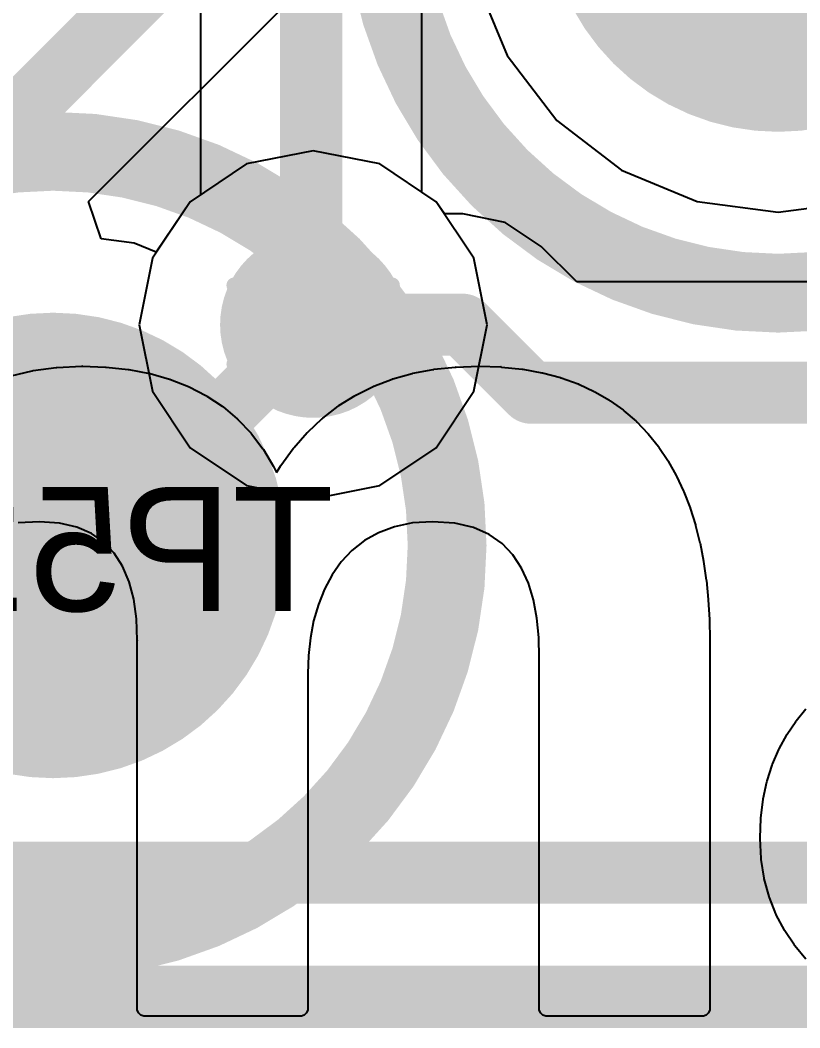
# Model space of a CAD drawing. Header units: millimetres. Extents: x 5 to 399, y 5 to 287.
# Drawn here: x 219.868 to 222.381, y 132.21 to 135.457 of the extents above; entities that cross this region are included whole.
import ezdxf

# ---------------------------------------------------------------- set-up
doc = ezdxf.new("R2010")
doc.units = ezdxf.units.MM
for name, color, linetype in [('BottomLayer', 5, 'Continuous'), ('BottomOverlay', 54, 'Continuous'), ('BottomPaste', 16, 'Continuous'), ('BottomSolder', 6, 'Continuous'), ('DrillDrawing', 1, 'Continuous'), ('DrillGuide', 244, 'Continuous'), ('MidLayer1', 16, 'Continuous'), ('MidLayer2', 76, 'Continuous'), ('MultiLayer', 9, 'Continuous'), ('TopLayer', 1, 'Continuous'), ('TopOverlay', 2, 'Continuous'), ('ViaHoleLayer', 16, 'Continuous')]:
    doc.layers.add(name, color=color, linetype=linetype)

# ---------------------------------------------------------------- blocks, each defined once
blk = doc.blocks.new('TP1_5MM_B_16')
at = {"layer": 'BottomLayer', "const_width": 0.75}
blk.add_lwpolyline([(-0.375, 0, 1), (0.375, 0, 1)], format="xyb", close=True, dxfattribs=at)
at = {"layer": 'BottomOverlay'}
for points, const_width in [([(1.27, 0, 1), (-1.27, 0, 1)], 0.254), ([(-1.3335, 0, 1), (-1.2065, 0, 1)], 0.127), ([(1.2065, 0, 1), (1.3335, 0, 1)], 0.127)]:
    blk.add_lwpolyline(points, format="xyb", close=True, dxfattribs=dict(at, const_width=const_width))
at = {"layer": 'BottomPaste', "const_width": 0.75}
blk.add_lwpolyline([(-0.375, 0, 1), (0.375, 0, 1)], format="xyb", close=True, dxfattribs=at)
at = {"layer": 'BottomSolder', "const_width": 0.75}
blk.add_lwpolyline([(-0.375, 0, 1), (0.375, 0, 1)], format="xyb", close=True, dxfattribs=at)
blk = doc.blocks.new('TP1_5MM_B_109')
at = {"layer": 'BottomLayer', "const_width": 0.75}
blk.add_lwpolyline([(-0.375, 0, 1), (0.375, 0, 1)], format="xyb", close=True, dxfattribs=at)
at = {"layer": 'BottomOverlay'}
for points, const_width in [([(1.27, 0, 1), (-1.27, 0, 1)], 0.254), ([(-1.3335, 0, 1), (-1.2065, 0, 1)], 0.127), ([(1.2065, 0, 1), (1.3335, 0, 1)], 0.127)]:
    blk.add_lwpolyline(points, format="xyb", close=True, dxfattribs=dict(at, const_width=const_width))
at = {"layer": 'BottomPaste', "const_width": 0.75}
blk.add_lwpolyline([(-0.375, 0, 1), (0.375, 0, 1)], format="xyb", close=True, dxfattribs=at)
at = {"layer": 'BottomSolder', "const_width": 0.75}
blk.add_lwpolyline([(-0.375, 0, 1), (0.375, 0, 1)], format="xyb", close=True, dxfattribs=at)

msp = doc.modelspace()

# ---------------------------------------------------------------- linework, layer by layer
at = {"layer": 'BottomLayer'}
for p, q in [((220.0889, 134.873), (221.1913, 135.9755)), ((221.3369, 135.5863), (221.4377, 135.3431)), ((221.4377, 135.3431), (221.598, 135.1342)), ((221.598, 135.1342), (221.8069, 134.9739)), ((220.8126, 135.0366), (220.598, 134.9939)), ((221.0272, 134.9939), (220.8126, 135.0366)), ((220.598, 134.9939), (220.4161, 134.8723)), ((221.2091, 134.8723), (221.0272, 134.9939)), ((221.8069, 134.9739), (222.0501, 134.8731)), ((220.1297, 134.7528), (220.0889, 134.873)), ((220.4161, 134.8723), (220.3071, 134.7092)), ((221.2356, 134.8327), (221.2091, 134.8723)), ((222.0501, 134.8731), (222.3112, 134.8388)), ((222.3112, 134.8388), (222.5722, 134.8731)), ((221.2952, 134.8327), (221.2356, 134.8327)), ((221.4318, 134.8055), (221.2952, 134.8327)), ((221.5475, 134.7281), (221.4318, 134.8055)), ((220.2354, 134.7389), (220.1297, 134.7528)), ((220.3071, 134.7092), (220.2354, 134.7389)), ((221.662, 134.6137), (221.5475, 134.7281)), ((223.2815, 134.6137), (221.662, 134.6137))]:
    msp.add_line(p, q, dxfattribs=at)
at = {"layer": 'BottomLayer', "const_width": 0.2}
for points in [[(218.8822, 134.171), (222.9844, 138.2732)], [(222.4484, 132.7102), (224.3824, 134.6442)], [(220.1014, 133.7646), (220.8126, 134.4758)], [(220.8126, 134.4758), (221.2952, 134.4758)], [(221.2952, 134.4758), (221.5142, 134.2568)], [(221.5142, 134.2568), (223.4293, 134.2568)], [(219.9744, 133.7646), (220.1014, 133.7646)], [(218.0083, 132.7102), (222.4484, 132.7102)], [(217.8427, 132.3102), (222.6141, 132.3102)]]:
    msp.add_lwpolyline(points, dxfattribs=at)
at = {"layer": 'BottomLayer'}
for points, const_width in [([(220.6626, 134.4758, 1), (220.9626, 134.4758, 1)], 0.3), ([(220.7626, 134.4758, 1), (220.8626, 134.4758, 1)], 0.1), ([(220.7626, 134.4758, 1), (220.8626, 134.4758, 1)], 0.1), ([(221.2452, 134.4758, 1), (221.3452, 134.4758, 1)], 0.1), ([(221.2452, 134.4758, 1), (221.3452, 134.4758, 1)], 0.1), ([(221.4642, 134.2568, 1), (221.5642, 134.2568, 1)], 0.1), ([(221.4642, 134.2568, 1), (221.5642, 134.2568, 1)], 0.1), ([(219.9244, 133.7646, 1), (220.0244, 133.7646, 1)], 0.1), ([(220.0514, 133.7646, 1), (220.1514, 133.7646, 1)], 0.1), ([(220.0514, 133.7646, 1), (220.1514, 133.7646, 1)], 0.1), ([(222.3984, 132.7102, 1), (222.4984, 132.7102, 1)], 0.1), ([(222.3984, 132.7102, 1), (222.4984, 132.7102, 1)], 0.1)]:
    msp.add_lwpolyline(points, format="xyb", close=True, dxfattribs=dict(at, const_width=const_width))
at = {"layer": 'DrillDrawing', "const_width": 0.0508}
for points in [[(220.6856, 134.6028), (220.8126, 134.7298)], [(220.8126, 134.7298), (220.9396, 134.6028)], [(220.7364, 134.552), (220.8126, 134.6282)], [(220.8126, 134.6282), (220.8888, 134.552)], [(220.5586, 134.6028), (220.6856, 134.4758)], [(220.5586, 134.6028), (220.6856, 134.6028)], [(220.9396, 134.6028), (221.0666, 134.6028)], [(220.9396, 134.4758), (221.0666, 134.6028)], [(220.6602, 134.552), (220.7364, 134.4758)], [(220.6602, 134.552), (220.7364, 134.552)], [(220.8888, 134.552), (220.965, 134.552)], [(220.8888, 134.4758), (220.965, 134.552)], [(220.5586, 134.3488), (220.6856, 134.4758)], [(220.6602, 134.3996), (220.7364, 134.4758)], [(220.8888, 134.4758), (220.965, 134.3996)], [(220.9396, 134.4758), (221.0666, 134.3488)], [(220.6602, 134.3996), (220.7364, 134.3996)], [(220.7364, 134.3996), (220.8126, 134.3234)], [(220.8126, 134.3234), (220.8888, 134.3996)], [(220.8888, 134.3996), (220.965, 134.3996)], [(220.5586, 134.3488), (220.6856, 134.3488)], [(220.6856, 134.3488), (220.8126, 134.2218)], [(220.8126, 134.2218), (220.9396, 134.3488)], [(220.9396, 134.3488), (221.0666, 134.3488)]]:
    msp.add_lwpolyline(points, dxfattribs=at)
at = {"layer": 'DrillDrawing', "const_width": 0.0254}
for points in [[(220.7999, 134.7298, 1), (220.8253, 134.7298, 1)], [(220.7999, 134.7298, 1), (220.8253, 134.7298, 1)], [(220.7999, 134.6282, 1), (220.8253, 134.6282, 1)], [(220.7999, 134.6282, 1), (220.8253, 134.6282, 1)], [(220.5459, 134.6028, 1), (220.5713, 134.6028, 1)], [(220.5459, 134.6028, 1), (220.5713, 134.6028, 1)], [(220.6729, 134.6028, 1), (220.6983, 134.6028, 1)], [(220.6729, 134.6028, 1), (220.6983, 134.6028, 1)], [(220.9269, 134.6028, 1), (220.9523, 134.6028, 1)], [(220.9269, 134.6028, 1), (220.9523, 134.6028, 1)], [(221.0539, 134.6028, 1), (221.0793, 134.6028, 1)], [(221.0539, 134.6028, 1), (221.0793, 134.6028, 1)], [(220.6475, 134.552, 1), (220.6729, 134.552, 1)], [(220.6475, 134.552, 1), (220.6729, 134.552, 1)], [(220.7237, 134.552, 1), (220.7491, 134.552, 1)], [(220.7237, 134.552, 1), (220.7491, 134.552, 1)], [(220.8761, 134.552, 1), (220.9015, 134.552, 1)], [(220.8761, 134.552, 1), (220.9015, 134.552, 1)], [(220.9523, 134.552, 1), (220.9777, 134.552, 1)], [(220.9523, 134.552, 1), (220.9777, 134.552, 1)], [(220.6729, 134.4758, 1), (220.6983, 134.4758, 1)], [(220.6729, 134.4758, 1), (220.6983, 134.4758, 1)], [(220.7237, 134.4758, 1), (220.7491, 134.4758, 1)], [(220.7237, 134.4758, 1), (220.7491, 134.4758, 1)], [(220.8761, 134.4758, 1), (220.9015, 134.4758, 1)], [(220.8761, 134.4758, 1), (220.9015, 134.4758, 1)], [(220.9269, 134.4758, 1), (220.9523, 134.4758, 1)], [(220.9269, 134.4758, 1), (220.9523, 134.4758, 1)], [(220.6475, 134.3996, 1), (220.6729, 134.3996, 1)], [(220.6475, 134.3996, 1), (220.6729, 134.3996, 1)], [(220.7237, 134.3996, 1), (220.7491, 134.3996, 1)], [(220.7237, 134.3996, 1), (220.7491, 134.3996, 1)], [(220.8761, 134.3996, 1), (220.9015, 134.3996, 1)], [(220.8761, 134.3996, 1), (220.9015, 134.3996, 1)], [(220.9523, 134.3996, 1), (220.9777, 134.3996, 1)], [(220.9523, 134.3996, 1), (220.9777, 134.3996, 1)], [(220.5459, 134.3488, 1), (220.5713, 134.3488, 1)], [(220.5459, 134.3488, 1), (220.5713, 134.3488, 1)], [(220.6729, 134.3488, 1), (220.6983, 134.3488, 1)], [(220.6729, 134.3488, 1), (220.6983, 134.3488, 1)], [(220.9269, 134.3488, 1), (220.9523, 134.3488, 1)], [(220.9269, 134.3488, 1), (220.9523, 134.3488, 1)], [(221.0539, 134.3488, 1), (221.0793, 134.3488, 1)], [(221.0539, 134.3488, 1), (221.0793, 134.3488, 1)], [(220.7999, 134.3234, 1), (220.8253, 134.3234, 1)], [(220.7999, 134.3234, 1), (220.8253, 134.3234, 1)], [(220.7999, 134.2218, 1), (220.8253, 134.2218, 1)], [(220.7999, 134.2218, 1), (220.8253, 134.2218, 1)]]:
    msp.add_lwpolyline(points, format="xyb", close=True, dxfattribs=at)
at = {"layer": 'DrillGuide', "const_width": 0.125}
msp.add_lwpolyline([(220.7501, 134.4758, 1), (220.8751, 134.4758, 1)], format="xyb", close=True, dxfattribs=at)
at = {"layer": 'MidLayer1'}
for p, q in [((220.8126, 135.0366), (220.598, 134.9939)), ((221.0272, 134.9939), (220.8126, 135.0366)), ((220.598, 134.9939), (220.4161, 134.8723)), ((221.2091, 134.8723), (221.0272, 134.9939)), ((220.4161, 134.8723), (220.2945, 134.6904)), ((221.3307, 134.6904), (221.2091, 134.8723)), ((220.2945, 134.6904), (220.2518, 134.4758)), ((221.3734, 134.4758), (221.3307, 134.6904)), ((220.2518, 134.4758), (220.2945, 134.2612)), ((221.3307, 134.2612), (221.3734, 134.4758)), ((220.2945, 134.2612), (220.4161, 134.0793)), ((221.2091, 134.0793), (221.3307, 134.2612)), ((220.4161, 134.0793), (220.598, 133.9577)), ((221.0272, 133.9577), (221.2091, 134.0793)), ((220.598, 133.9577), (220.8126, 133.915)), ((220.8126, 133.915), (221.0272, 133.9577))]:
    msp.add_line(p, q, dxfattribs=at)
at = {"layer": 'MidLayer1', "const_width": 0.3}
msp.add_lwpolyline([(220.6626, 134.4758, 1), (220.9626, 134.4758, 1)], format="xyb", close=True, dxfattribs=at)
at = {"layer": 'MidLayer2'}
for p, q in [((220.8126, 135.0366), (220.598, 134.9939)), ((221.0272, 134.9939), (220.8126, 135.0366)), ((220.598, 134.9939), (220.4161, 134.8723)), ((221.2091, 134.8723), (221.0272, 134.9939)), ((220.4161, 134.8723), (220.2945, 134.6904)), ((221.3307, 134.6904), (221.2091, 134.8723)), ((220.2945, 134.6904), (220.2518, 134.4758)), ((221.3734, 134.4758), (221.3307, 134.6904)), ((220.2518, 134.4758), (220.2945, 134.2612)), ((221.3307, 134.2612), (221.3734, 134.4758)), ((220.2945, 134.2612), (220.4161, 134.0793)), ((221.2091, 134.0793), (221.3307, 134.2612)), ((220.4161, 134.0793), (220.598, 133.9577)), ((221.0272, 133.9577), (221.2091, 134.0793)), ((220.598, 133.9577), (220.8126, 133.915)), ((220.8126, 133.915), (221.0272, 133.9577))]:
    msp.add_line(p, q, dxfattribs=at)
at = {"layer": 'MidLayer2', "const_width": 0.3}
msp.add_lwpolyline([(220.6626, 134.4758, 1), (220.9626, 134.4758, 1)], format="xyb", close=True, dxfattribs=at)
at = {"layer": 'MultiLayer', "const_width": 0.3}
msp.add_lwpolyline([(220.6626, 134.4758, 1), (220.9626, 134.4758, 1)], format="xyb", close=True, dxfattribs=at)
at = {"layer": 'TopLayer'}
for p, q in [((221.1631, 134.9031), (221.1631, 137.7094)), ((220.4493, 136.3181), (220.4493, 134.8946)), ((220.4493, 134.8946), (220.4161, 134.8723)), ((221.2091, 134.8723), (221.1631, 134.9031)), ((220.4161, 134.8723), (220.2945, 134.6904)), ((221.3307, 134.6904), (221.2091, 134.8723)), ((220.2945, 134.6904), (220.2518, 134.4758)), ((221.3734, 134.4758), (221.3307, 134.6904)), ((220.2518, 134.4758), (220.2945, 134.2612)), ((221.3307, 134.2612), (221.3734, 134.4758)), ((220.2945, 134.2612), (220.4161, 134.0793)), ((221.2091, 134.0793), (221.3307, 134.2612)), ((220.4161, 134.0793), (220.598, 133.9577)), ((221.0272, 133.9577), (221.2091, 134.0793)), ((220.598, 133.9577), (220.8126, 133.915)), ((220.8126, 133.915), (221.0272, 133.9577))]:
    msp.add_line(p, q, dxfattribs=at)
at = {"layer": 'TopLayer', "const_width": 0.2}
for points in [[(220.8062, 134.4822), (220.8062, 139.4525)], [(220.8062, 134.4822), (220.8126, 134.4758)]]:
    msp.add_lwpolyline(points, dxfattribs=at)
at = {"layer": 'TopLayer'}
for points, const_width in [([(220.6626, 134.4758, 1), (220.9626, 134.4758, 1)], 0.3), ([(220.7562, 134.4822, 1), (220.8562, 134.4822, 1)], 0.1), ([(220.7562, 134.4822, 1), (220.8562, 134.4822, 1)], 0.1), ([(220.7626, 134.4758, 1), (220.8626, 134.4758, 1)], 0.1)]:
    msp.add_lwpolyline(points, format="xyb", close=True, dxfattribs=dict(at, const_width=const_width))
at = {"layer": 'TopOverlay'}
for p, q in [((219.91, 134.3279), (219.9844, 134.3382)), ((219.9844, 134.3382), (219.9844, 134.3382)), ((219.9844, 134.3382), (219.9846, 134.3382)), ((219.9846, 134.3382), (219.9852, 134.3383)), ((219.9852, 134.3383), (219.9858, 134.3384)), ((219.9858, 134.3384), (219.9864, 134.3384)), ((219.9864, 134.3384), (219.9867, 134.3384)), ((219.9867, 134.3384), (219.9868, 134.3384)), ((219.9868, 134.3384), (220.0667, 134.342)), ((220.0667, 134.342), (220.0688, 134.342)), ((220.0669, 134.342), (220.0668, 134.342)), ((220.0668, 134.342), (220.0668, 134.342)), ((220.0668, 134.342), (220.067, 134.342)), ((220.0671, 134.342), (220.0669, 134.342)), ((220.067, 134.342), (220.0675, 134.342)), ((220.0675, 134.342), (220.0671, 134.342)), ((220.0677, 134.342), (220.0675, 134.342)), ((220.0675, 134.342), (220.0676, 134.342)), ((220.0675, 134.342), (220.0675, 134.342)), ((220.0676, 134.342), (220.0677, 134.342)), ((220.0681, 134.342), (220.0677, 134.342)), ((220.0677, 134.342), (220.0679, 134.342)), ((220.0679, 134.342), (220.0684, 134.342)), ((220.0686, 134.342), (220.0681, 134.342)), ((220.0684, 134.342), (220.0686, 134.342)), ((220.0686, 134.342), (220.0687, 134.342)), ((220.0687, 134.342), (220.0686, 134.342)), ((220.0687, 134.342), (220.0688, 134.342)), ((220.0688, 134.342), (220.0687, 134.342)), ((220.0687, 134.342), (220.0687, 134.342)), ((220.0688, 134.342), (220.0688, 134.342)), ((220.0688, 134.342), (220.0688, 134.342)), ((220.0688, 134.342), (220.0689, 134.342)), ((220.0689, 134.342), (220.0689, 134.342)), ((220.0689, 134.342), (220.069, 134.342)), ((220.069, 134.342), (220.1434, 134.3395)), ((220.1434, 134.3395), (220.1436, 134.3395)), ((220.1436, 134.3395), (220.1438, 134.3395)), ((220.1438, 134.3395), (220.1443, 134.3394)), ((220.1443, 134.3394), (220.1447, 134.3394)), ((220.1447, 134.3394), (220.1451, 134.3394)), ((220.1451, 134.3394), (220.1454, 134.3393)), ((220.1454, 134.3393), (220.1454, 134.3393)), ((220.1454, 134.3393), (220.1455, 134.3393)), ((220.1455, 134.3393), (220.1455, 134.3393)), ((220.1455, 134.3393), (220.1456, 134.3393)), ((220.1456, 134.3393), (220.1456, 134.3393)), ((220.1456, 134.3393), (220.2161, 134.3318)), ((220.2161, 134.3318), (220.2164, 134.3317)), ((220.2163, 134.3317), (220.2161, 134.3318)), ((220.2161, 134.3318), (220.2162, 134.3318)), ((220.2162, 134.3318), (220.2162, 134.3317)), ((220.2162, 134.3317), (220.2163, 134.3317)), ((220.2164, 134.3317), (220.2163, 134.3317)), ((220.2163, 134.3317), (220.2164, 134.3317)), ((220.2164, 134.3317), (220.2164, 134.3317)), ((220.2164, 134.3317), (220.2164, 134.3317)), ((220.2164, 134.3317), (220.2164, 134.3317)), ((220.2164, 134.3317), (220.2165, 134.3317)), ((220.2165, 134.3317), (220.2171, 134.3316)), ((220.2171, 134.3316), (220.2176, 134.3316)), ((220.2176, 134.3316), (220.2181, 134.3315)), ((220.2181, 134.3315), (220.2183, 134.3314)), ((220.2183, 134.3314), (220.2851, 134.3188)), ((221.1338, 134.3194), (221.1996, 134.3317)), ((221.1996, 134.3317), (221.1999, 134.3318)), ((221.1996, 134.3317), (221.1996, 134.3317)), ((221.1999, 134.3318), (221.2004, 134.3319)), ((221.2004, 134.3319), (221.2009, 134.3319)), ((221.2009, 134.3319), (221.2014, 134.332)), ((221.2014, 134.332), (221.2015, 134.332)), ((221.2015, 134.332), (221.2015, 134.332)), ((221.2015, 134.332), (221.2017, 134.332)), ((221.2017, 134.332), (221.2015, 134.332)), ((221.2015, 134.332), (221.2015, 134.332)), ((221.2015, 134.332), (221.2016, 134.332)), ((221.2016, 134.332), (221.2016, 134.332)), ((221.2016, 134.332), (221.2017, 134.332)), ((221.2017, 134.332), (221.2018, 134.3321)), ((221.2018, 134.3321), (221.2019, 134.3321)), ((221.2019, 134.3321), (221.2709, 134.3394)), ((221.2709, 134.3394), (221.2709, 134.3394)), ((221.2709, 134.3394), (221.271, 134.3394)), ((221.271, 134.3394), (221.271, 134.3394)), ((221.271, 134.3394), (221.2711, 134.3394)), ((221.2711, 134.3394), (221.2712, 134.3394)), ((221.2712, 134.3394), (221.2711, 134.3394)), ((221.2711, 134.3394), (221.2711, 134.3394)), ((221.2711, 134.3394), (221.2711, 134.3394)), ((221.2711, 134.3394), (221.2711, 134.3394)), ((221.2711, 134.3394), (221.2713, 134.3394)), ((221.2712, 134.3394), (221.2713, 134.3394)), ((221.2713, 134.3394), (221.2712, 134.3394)), ((221.2712, 134.3394), (221.2712, 134.3394)), ((221.2716, 134.3395), (221.2713, 134.3394)), ((221.2713, 134.3394), (221.2729, 134.3395)), ((221.2713, 134.3394), (221.2713, 134.3394)), ((221.2713, 134.3394), (221.2715, 134.3394)), ((221.2713, 134.3394), (221.2713, 134.3394)), ((221.2715, 134.3394), (221.2716, 134.3395)), ((221.2719, 134.3395), (221.2716, 134.3395)), ((221.2716, 134.3395), (221.2717, 134.3395)), ((221.2717, 134.3395), (221.2721, 134.3395)), ((221.2723, 134.3395), (221.2719, 134.3395)), ((221.2721, 134.3395), (221.2725, 134.3395)), ((221.2727, 134.3395), (221.2723, 134.3395)), ((221.2725, 134.3395), (221.2727, 134.3395)), ((221.2728, 134.3395), (221.2727, 134.3395)), ((221.2727, 134.3395), (221.2727, 134.3395)), ((221.2727, 134.3395), (221.2727, 134.3395)), ((221.2727, 134.3395), (221.2728, 134.3395)), ((221.2729, 134.3395), (221.2728, 134.3395)), ((221.2728, 134.3395), (221.2728, 134.3395)), ((221.2728, 134.3395), (221.2728, 134.3395)), ((221.2728, 134.3395), (221.2728, 134.3395)), ((221.2728, 134.3395), (221.2729, 134.3395)), ((221.2729, 134.3395), (221.2729, 134.3395)), ((221.2729, 134.3395), (221.2729, 134.3395)), ((221.2729, 134.3395), (221.2729, 134.3395)), ((221.2729, 134.3395), (221.273, 134.3395)), ((221.273, 134.3395), (221.2731, 134.3395)), ((221.2731, 134.3395), (221.3457, 134.342)), ((221.2731, 134.3395), (221.2731, 134.3395)), ((221.3459, 134.342), (221.3457, 134.342)), ((221.3457, 134.342), (221.3458, 134.342)), ((221.3457, 134.342), (221.3477, 134.342)), ((221.3458, 134.342), (221.3459, 134.342)), ((221.346, 134.342), (221.3459, 134.342)), ((221.3459, 134.342), (221.3459, 134.342)), ((221.3459, 134.342), (221.3459, 134.342)), ((221.3459, 134.342), (221.3459, 134.342)), ((221.3459, 134.342), (221.3461, 134.342)), ((221.3461, 134.342), (221.346, 134.342)), ((221.3462, 134.342), (221.3461, 134.342)), ((221.3461, 134.342), (221.3461, 134.342)), ((221.3461, 134.342), (221.3462, 134.342)), ((221.3461, 134.342), (221.3461, 134.342)), ((221.3461, 134.342), (221.3461, 134.342)), ((221.3461, 134.342), (221.3461, 134.342)), ((221.3464, 134.342), (221.3462, 134.342)), ((221.3462, 134.342), (221.3463, 134.342)), ((221.3463, 134.342), (221.3464, 134.342)), ((221.3467, 134.342), (221.3464, 134.342)), ((221.3464, 134.342), (221.3465, 134.342)), ((221.3465, 134.342), (221.3469, 134.342)), ((221.347, 134.342), (221.3467, 134.342)), ((221.3469, 134.342), (221.347, 134.342)), ((221.347, 134.342), (221.3471, 134.342)), ((221.3472, 134.342), (221.347, 134.342)), ((221.3471, 134.342), (221.3472, 134.342)), ((221.3472, 134.342), (221.3472, 134.342)), ((221.3472, 134.342), (221.3474, 134.342)), ((221.3475, 134.342), (221.3472, 134.342)), ((221.3474, 134.342), (221.3475, 134.342)), ((221.3475, 134.342), (221.3476, 134.342)), ((221.3477, 134.342), (221.3475, 134.342)), ((221.3476, 134.342), (221.3477, 134.342)), ((221.3477, 134.342), (221.3477, 134.342)), ((221.3477, 134.342), (221.3477, 134.342)), ((221.3477, 134.342), (221.3477, 134.342)), ((221.3477, 134.342), (221.3478, 134.342)), ((221.3477, 134.342), (221.3477, 134.342)), ((221.3478, 134.342), (221.3479, 134.342)), ((221.3479, 134.342), (221.4177, 134.3397)), ((221.4177, 134.3397), (221.4178, 134.3397)), ((221.4178, 134.3397), (221.4179, 134.3397)), ((221.4179, 134.3397), (221.4181, 134.3397)), ((221.4181, 134.3397), (221.418, 134.3397)), ((221.418, 134.3397), (221.4182, 134.3397)), ((221.4181, 134.3397), (221.4181, 134.3397)), ((221.4181, 134.3397), (221.4182, 134.3397)), ((221.4182, 134.3397), (221.4181, 134.3397)), ((221.4182, 134.3397), (221.4182, 134.3397)), ((221.4182, 134.3397), (221.4187, 134.3396)), ((221.4187, 134.3396), (221.4191, 134.3396)), ((221.4191, 134.3396), (221.4196, 134.3396)), ((221.4196, 134.3396), (221.4198, 134.3395)), ((221.4198, 134.3395), (221.486, 134.3327)), ((221.486, 134.3327), (221.486, 134.3327)), ((221.486, 134.3327), (221.4862, 134.3327)), ((221.4862, 134.3327), (221.4867, 134.3326)), ((221.4867, 134.3326), (221.4872, 134.3325)), ((221.4872, 134.3325), (221.4877, 134.3324)), ((221.4877, 134.3324), (221.4879, 134.3324)), ((221.4879, 134.3324), (221.55, 134.3212)), ((219.839, 134.3111), (219.9073, 134.3274)), ((219.9073, 134.3274), (219.9074, 134.3275)), ((219.9074, 134.3275), (219.9075, 134.3275)), ((219.9075, 134.3275), (219.9076, 134.3275)), ((219.9076, 134.3275), (219.9075, 134.3275)), ((219.9075, 134.3275), (219.9075, 134.3275)), ((219.9075, 134.3275), (219.9076, 134.3275)), ((219.9076, 134.3275), (219.9077, 134.3275)), ((219.9077, 134.3275), (219.9076, 134.3275)), ((219.9076, 134.3275), (219.9077, 134.3275)), ((219.9077, 134.3275), (219.9078, 134.3276)), ((219.9077, 134.3275), (219.9077, 134.3275)), ((219.9077, 134.3275), (219.9077, 134.3275)), ((219.9077, 134.3275), (219.9077, 134.3275)), ((219.9078, 134.3276), (219.9085, 134.3277)), ((219.9085, 134.3277), (219.9091, 134.3278)), ((219.9091, 134.3278), (219.9097, 134.3279)), ((219.9097, 134.3279), (219.91, 134.3279)), ((220.2851, 134.3188), (220.2851, 134.3188)), ((220.2851, 134.3188), (220.2853, 134.3187)), ((220.2853, 134.3187), (220.2859, 134.3186)), ((220.2859, 134.3186), (220.2865, 134.3185)), ((220.2865, 134.3185), (220.287, 134.3183)), ((220.287, 134.3183), (220.2873, 134.3182)), ((220.2873, 134.3182), (220.3499, 134.3005)), ((220.3499, 134.3005), (220.3499, 134.3005)), ((220.3499, 134.3005), (220.3502, 134.3004)), ((220.3502, 134.3004), (220.3508, 134.3002)), ((220.3508, 134.3002), (220.3514, 134.3)), ((220.3514, 134.3), (220.352, 134.2998)), ((220.352, 134.2998), (220.3523, 134.2997)), ((220.3523, 134.2997), (220.4107, 134.2767)), ((221.0078, 134.2781), (221.0669, 134.3007)), ((221.0669, 134.3007), (221.0672, 134.3008)), ((221.0669, 134.3007), (221.0669, 134.3007)), ((221.0672, 134.3008), (221.0677, 134.301)), ((221.0677, 134.301), (221.0683, 134.3012)), ((221.0683, 134.3012), (221.0689, 134.3013)), ((221.0689, 134.3013), (221.0692, 134.3014)), ((221.0692, 134.3014), (221.1316, 134.3189)), ((221.1316, 134.3189), (221.1316, 134.3189)), ((221.1316, 134.3189), (221.1319, 134.3189)), ((221.1319, 134.3189), (221.1324, 134.3191)), ((221.1324, 134.3191), (221.133, 134.3192)), ((221.133, 134.3192), (221.1335, 134.3193)), ((221.1335, 134.3193), (221.1338, 134.3194)), ((221.55, 134.3212), (221.55, 134.3212)), ((221.55, 134.3212), (221.5502, 134.3211)), ((221.5502, 134.3211), (221.5507, 134.321)), ((221.5507, 134.321), (221.5512, 134.3209)), ((221.5512, 134.3209), (221.5517, 134.3208)), ((221.5517, 134.3208), (221.552, 134.3207)), ((221.552, 134.3207), (221.5519, 134.3207)), ((221.5519, 134.3207), (221.5519, 134.3207)), ((221.5519, 134.3207), (221.552, 134.3207)), ((221.552, 134.3207), (221.552, 134.3207)), ((221.552, 134.3207), (221.5521, 134.3207)), ((221.5521, 134.3207), (221.5521, 134.3207)), ((221.5521, 134.3207), (221.6099, 134.3053)), ((221.6099, 134.3053), (221.6101, 134.3052)), ((221.6101, 134.3052), (221.6103, 134.3052)), ((221.6103, 134.3052), (221.6109, 134.305)), ((221.6109, 134.305), (221.6114, 134.3049)), ((221.6114, 134.3049), (221.6119, 134.3047)), ((221.6119, 134.3047), (221.6122, 134.3046)), ((221.6122, 134.3046), (221.6663, 134.2851)), ((220.4107, 134.2767), (220.4107, 134.2767)), ((220.4107, 134.2767), (220.411, 134.2766)), ((220.411, 134.2766), (220.4116, 134.2763)), ((220.4116, 134.2763), (220.4123, 134.2761)), ((220.4123, 134.2761), (220.4129, 134.2758)), ((220.4129, 134.2758), (220.413, 134.2757)), ((220.413, 134.2757), (220.413, 134.2757)), ((220.413, 134.2757), (220.4131, 134.2757)), ((220.413, 134.2757), (220.413, 134.2757)), ((220.413, 134.2757), (220.4131, 134.2757)), ((220.4131, 134.2757), (220.413, 134.2757)), ((220.4131, 134.2757), (220.4132, 134.2756)), ((220.4132, 134.2756), (220.4131, 134.2757)), ((220.4131, 134.2757), (220.4131, 134.2756)), ((220.4131, 134.2757), (220.4131, 134.2757)), ((220.4131, 134.2756), (220.4132, 134.2756)), ((220.4132, 134.2756), (220.4133, 134.2755)), ((220.4133, 134.2755), (220.4134, 134.2755)), ((220.4134, 134.2755), (220.4672, 134.2476)), ((220.9498, 134.2493), (221.0055, 134.2771)), ((221.0055, 134.2771), (221.0058, 134.2772)), ((221.0055, 134.2771), (221.0055, 134.2771)), ((221.0055, 134.2771), (221.0055, 134.2771)), ((221.0058, 134.2772), (221.0064, 134.2775)), ((221.0064, 134.2775), (221.0069, 134.2777)), ((221.0069, 134.2777), (221.0075, 134.278)), ((221.0075, 134.278), (221.0078, 134.2781)), ((221.6663, 134.2851), (221.6663, 134.2851)), ((221.6663, 134.2851), (221.6666, 134.285)), ((221.6666, 134.285), (221.6671, 134.2848)), ((221.6671, 134.2848), (221.6677, 134.2845)), ((221.6677, 134.2845), (221.6682, 134.2843)), ((221.6682, 134.2843), (221.6683, 134.2842)), ((221.6683, 134.2842), (221.6683, 134.2842)), ((221.6683, 134.2842), (221.6684, 134.2842)), ((221.6684, 134.2842), (221.6683, 134.2842)), ((221.6683, 134.2842), (221.6683, 134.2842)), ((221.6683, 134.2842), (221.6684, 134.2842)), ((221.6684, 134.2842), (221.6684, 134.2842)), ((221.6684, 134.2842), (221.6685, 134.2842)), ((221.6685, 134.2842), (221.6685, 134.2841)), ((221.6685, 134.2841), (221.6686, 134.2841)), ((221.6686, 134.2841), (221.7186, 134.2608)), ((220.4672, 134.2476), (220.4673, 134.2476)), ((220.4673, 134.2476), (220.4674, 134.2476)), ((220.4674, 134.2476), (220.4675, 134.2475)), ((220.4675, 134.2475), (220.4676, 134.2475)), ((220.4676, 134.2475), (220.4676, 134.2474)), ((220.4676, 134.2474), (220.4679, 134.2473)), ((220.4679, 134.2473), (220.4685, 134.247)), ((220.4685, 134.247), (220.469, 134.2466)), ((220.469, 134.2466), (220.4696, 134.2463)), ((220.4696, 134.2463), (220.4699, 134.2461)), ((220.4699, 134.2461), (220.4699, 134.246)), ((220.4699, 134.246), (220.5198, 134.2129)), ((220.8949, 134.215), (220.9475, 134.2481)), ((220.9475, 134.2481), (220.9478, 134.2482)), ((220.9475, 134.2481), (220.9475, 134.2481)), ((220.9478, 134.2482), (220.9483, 134.2485)), ((220.9483, 134.2485), (220.9489, 134.2489)), ((220.9489, 134.2489), (220.9495, 134.2492)), ((220.9495, 134.2492), (220.9497, 134.2493)), ((220.9497, 134.2493), (220.9498, 134.2493)), ((221.7186, 134.2608), (221.7186, 134.2608)), ((221.7186, 134.2608), (221.7187, 134.2608)), ((221.7187, 134.2608), (221.7187, 134.2608)), ((221.7187, 134.2608), (221.7188, 134.2607)), ((221.7188, 134.2607), (221.7188, 134.2607)), ((221.7188, 134.2607), (221.7188, 134.2607)), ((221.7188, 134.2607), (221.719, 134.2606)), ((221.719, 134.2606), (221.7196, 134.2604)), ((221.7196, 134.2604), (221.7201, 134.2601)), ((221.7201, 134.2601), (221.7206, 134.2598)), ((221.7206, 134.2598), (221.7209, 134.2596)), ((221.7209, 134.2596), (221.7675, 134.2325)), ((221.7675, 134.2325), (221.7675, 134.2325)), ((221.7675, 134.2325), (221.7677, 134.2323)), ((221.7677, 134.2323), (221.7682, 134.232)), ((221.7682, 134.232), (221.7687, 134.2317)), ((221.7687, 134.2317), (221.7692, 134.2313)), ((221.7692, 134.2313), (221.7695, 134.2311)), ((221.7695, 134.2311), (221.8124, 134.2004)), ((220.5198, 134.2129), (220.5221, 134.2112)), ((220.5202, 134.2126), (220.5199, 134.2128)), ((220.5199, 134.2128), (220.52, 134.2128)), ((220.52, 134.2128), (220.52, 134.2128)), ((220.52, 134.2128), (220.5203, 134.2126)), ((220.5208, 134.2122), (220.5202, 134.2126)), ((220.5203, 134.2126), (220.5208, 134.2122)), ((220.5213, 134.2118), (220.5208, 134.2122)), ((220.5208, 134.2122), (220.5214, 134.2118)), ((220.5219, 134.2114), (220.5213, 134.2118)), ((220.5214, 134.2118), (220.5219, 134.2113)), ((220.5221, 134.2112), (220.5219, 134.2114)), ((220.5219, 134.2113), (220.5222, 134.2111)), ((220.5222, 134.2111), (220.5221, 134.2112)), ((220.5221, 134.2112), (220.5222, 134.2111)), ((220.5222, 134.2111), (220.5222, 134.2111)), ((220.5222, 134.2111), (220.5222, 134.2111)), ((220.5222, 134.2111), (220.5222, 134.2111)), ((220.5222, 134.2111), (220.5223, 134.2111)), ((220.5222, 134.2111), (220.5222, 134.2111)), ((220.5222, 134.2111), (220.5222, 134.2111)), ((220.5223, 134.2111), (220.5679, 134.1726)), ((220.8434, 134.1751), (220.8928, 134.2135)), ((220.8928, 134.2135), (220.8931, 134.2137)), ((220.8928, 134.2135), (220.8928, 134.2135)), ((220.8931, 134.2137), (220.8936, 134.2141)), ((220.8936, 134.2141), (220.8941, 134.2145)), ((220.8941, 134.2145), (220.8947, 134.2148)), ((220.8947, 134.2148), (220.8949, 134.215)), ((221.8124, 134.2004), (221.8124, 134.2004)), ((221.8124, 134.2004), (221.8127, 134.2002)), ((221.8127, 134.2002), (221.8131, 134.1998)), ((221.8131, 134.1998), (221.8136, 134.1995)), ((221.8136, 134.1995), (221.8141, 134.1991)), ((221.8141, 134.1991), (221.8143, 134.1989)), ((221.8143, 134.1989), (221.8144, 134.1988)), ((221.8144, 134.1988), (221.8536, 134.1647)), ((220.5679, 134.1726), (220.57, 134.1707)), ((220.568, 134.1726), (220.568, 134.1726)), ((220.568, 134.1726), (220.568, 134.1726)), ((220.568, 134.1726), (220.5681, 134.1725)), ((220.5681, 134.1725), (220.568, 134.1726)), ((220.568, 134.1726), (220.568, 134.1726)), ((220.568, 134.1726), (220.568, 134.1726)), ((220.5682, 134.1724), (220.5681, 134.1725)), ((220.5681, 134.1725), (220.5683, 134.1723)), ((220.5688, 134.1719), (220.5682, 134.1724)), ((220.5683, 134.1723), (220.5688, 134.1719)), ((220.5693, 134.1714), (220.5688, 134.1719)), ((220.5688, 134.1719), (220.5694, 134.1714)), ((220.5698, 134.1709), (220.5693, 134.1714)), ((220.5694, 134.1714), (220.5699, 134.1709)), ((220.57, 134.1707), (220.5698, 134.1709)), ((220.5699, 134.1709), (220.5701, 134.1706)), ((220.5701, 134.1706), (220.5702, 134.1705)), ((220.5702, 134.1705), (220.6115, 134.127)), ((220.7951, 134.1297), (220.8415, 134.1735)), ((220.8415, 134.1735), (220.8417, 134.1737)), ((220.8415, 134.1735), (220.8415, 134.1735)), ((220.8417, 134.1737), (220.8422, 134.1741)), ((220.8422, 134.1741), (220.8426, 134.1745)), ((220.8426, 134.1745), (220.8431, 134.1749)), ((220.8431, 134.1749), (220.8434, 134.1751)), ((221.8536, 134.1647), (221.8537, 134.1647)), ((221.8537, 134.1647), (221.8539, 134.1645)), ((221.8539, 134.1645), (221.8543, 134.1641)), ((221.8543, 134.1641), (221.8548, 134.1637)), ((221.8548, 134.1637), (221.8552, 134.1633)), ((221.8552, 134.1633), (221.8554, 134.163)), ((221.8554, 134.163), (221.8913, 134.1256)), ((220.6115, 134.127), (220.6116, 134.1269)), ((220.6116, 134.1269), (220.6118, 134.1266)), ((220.6118, 134.1266), (220.6122, 134.1261)), ((220.6122, 134.1261), (220.6127, 134.1256)), ((220.6127, 134.1256), (220.6131, 134.1251)), ((220.6131, 134.1251), (220.6133, 134.1249)), ((220.6133, 134.1249), (220.6133, 134.1248)), ((220.6133, 134.1248), (220.6134, 134.1247)), ((220.6134, 134.1247), (220.6134, 134.1247)), ((220.6134, 134.1247), (220.6135, 134.1246)), ((220.6135, 134.1246), (220.6135, 134.1246)), ((220.6135, 134.1246), (220.6504, 134.0759)), ((220.75, 134.0787), (220.7934, 134.128)), ((220.7934, 134.128), (220.7936, 134.1282)), ((220.7934, 134.128), (220.7934, 134.128)), ((220.7936, 134.1282), (220.794, 134.1286)), ((220.794, 134.1286), (220.7944, 134.1291)), ((220.7944, 134.1291), (220.7948, 134.1295)), ((220.7948, 134.1295), (220.7951, 134.1297)), ((221.8913, 134.1256), (221.8913, 134.1256)), ((221.8913, 134.1256), (221.8915, 134.1254)), ((221.8915, 134.1254), (221.8919, 134.1249)), ((221.8919, 134.1249), (221.8923, 134.1245)), ((221.8923, 134.1245), (221.8926, 134.1241)), ((221.8926, 134.1241), (221.8928, 134.1239)), ((221.8928, 134.1239), (221.9253, 134.0833)), ((220.6504, 134.0759), (220.6505, 134.0757)), ((220.6505, 134.0757), (220.6507, 134.0755)), ((220.6507, 134.0755), (220.6511, 134.075)), ((220.6511, 134.075), (220.6514, 134.0744)), ((220.6514, 134.0744), (220.6518, 134.0739)), ((220.6518, 134.0739), (220.6519, 134.0736)), ((220.6519, 134.0736), (220.6519, 134.0736)), ((220.6519, 134.0736), (220.652, 134.0735)), ((220.652, 134.0735), (220.6521, 134.0734)), ((220.6521, 134.0734), (220.6521, 134.0733)), ((220.6521, 134.0733), (220.6521, 134.0733)), ((220.6521, 134.0733), (220.6846, 134.0193)), ((220.708, 134.0221), (220.7486, 134.0769)), ((220.7486, 134.0769), (220.7487, 134.0772)), ((220.7486, 134.0769), (220.7486, 134.0769)), ((220.7487, 134.0772), (220.7491, 134.0776)), ((220.7491, 134.0776), (220.7494, 134.078)), ((220.7494, 134.078), (220.7498, 134.0785)), ((220.7498, 134.0785), (220.75, 134.0787)), ((221.9253, 134.0833), (221.9253, 134.0833)), ((221.9253, 134.0833), (221.9255, 134.083)), ((221.9255, 134.083), (221.9258, 134.0826)), ((221.9258, 134.0826), (221.9261, 134.0822)), ((221.9261, 134.0822), (221.9265, 134.0817)), ((221.9265, 134.0817), (221.9266, 134.0815)), ((221.9266, 134.0815), (221.9558, 134.0379)), ((221.9558, 134.0379), (221.9558, 134.0379)), ((221.9558, 134.0379), (221.956, 134.0377)), ((221.956, 134.0377), (221.9563, 134.0373)), ((221.9563, 134.0373), (221.9565, 134.0369)), ((221.9565, 134.0369), (221.9568, 134.0364)), ((221.9568, 134.0364), (221.9569, 134.0362)), ((220.6846, 134.0193), (220.6847, 134.0193)), ((220.6847, 134.0193), (220.6847, 134.0192)), ((220.6847, 134.0192), (220.6848, 134.0191)), ((220.6848, 134.0191), (220.6848, 134.019)), ((220.6848, 134.019), (220.6849, 134.019)), ((220.6849, 134.019), (220.685, 134.0187)), ((220.685, 134.0187), (220.6853, 134.0182)), ((220.6853, 134.0182), (220.6856, 134.0177)), ((220.6856, 134.0177), (220.6858, 134.0172)), ((220.6858, 134.0172), (220.686, 134.0169)), ((220.686, 134.0169), (220.686, 134.0168)), ((220.686, 134.0168), (220.694, 133.9999)), ((220.694, 133.9999), (220.7069, 134.0204)), ((220.7069, 134.0204), (220.707, 134.0206)), ((220.7069, 134.0204), (220.7069, 134.0204)), ((220.707, 134.0206), (220.7073, 134.021)), ((220.7073, 134.021), (220.7076, 134.0215)), ((220.7076, 134.0215), (220.7078, 134.0219)), ((220.7078, 134.0219), (220.708, 134.0221)), ((221.9569, 134.0362), (221.9829, 133.9898)), ((221.9829, 133.9898), (221.9829, 133.9898)), ((221.9829, 133.9898), (221.9831, 133.9896)), ((221.9831, 133.9896), (221.9833, 133.9892)), ((221.9833, 133.9892), (221.9835, 133.9888)), ((221.9835, 133.9888), (221.9837, 133.9883)), ((221.9837, 133.9883), (221.9838, 133.9881)), ((221.9838, 133.9881), (221.9839, 133.988)), ((221.9839, 133.988), (222.0067, 133.9392)), ((222.0067, 133.9392), (222.0067, 133.9391)), ((222.0067, 133.9391), (222.0068, 133.9389)), ((222.0068, 133.9389), (222.007, 133.9386)), ((222.007, 133.9386), (222.0071, 133.9382)), ((222.0071, 133.9382), (222.0073, 133.9379)), ((222.0073, 133.9379), (222.0073, 133.9377)), ((222.0073, 133.9377), (222.0074, 133.9376)), ((222.0074, 133.9376), (222.0074, 133.9375)), ((222.0074, 133.9375), (222.0074, 133.9374)), ((222.0074, 133.9374), (222.0075, 133.9374)), ((222.0075, 133.9374), (222.0075, 133.9373)), ((222.0075, 133.9373), (222.0272, 133.8862)), ((222.0272, 133.8862), (222.0273, 133.886)), ((222.0273, 133.886), (222.0274, 133.8858)), ((222.0274, 133.8858), (222.0275, 133.8854)), ((222.0275, 133.8854), (222.0276, 133.885)), ((222.0276, 133.885), (222.0278, 133.8846)), ((222.0278, 133.8846), (222.0278, 133.8845)), ((222.0278, 133.8845), (222.0448, 133.8306)), ((219.9311, 133.8412), (219.862, 133.8372)), ((219.9954, 133.8367), (219.9311, 133.8412)), ((220.051, 133.8237), (219.9954, 133.8367)), ((220.0983, 133.8029), (220.051, 133.8237)), ((221.0746, 133.8249), (221.023, 133.8057)), ((221.1327, 133.837), (221.0746, 133.8249)), ((221.1976, 133.8412), (221.1327, 133.837)), ((221.2689, 133.8362), (221.1976, 133.8412)), ((221.3293, 133.8222), (221.2689, 133.8362)), ((221.38, 133.8), (221.3293, 133.8222)), ((222.0448, 133.8306), (222.0448, 133.8306)), ((222.0448, 133.8306), (222.0448, 133.8305)), ((222.0448, 133.8305), (222.0449, 133.8301)), ((222.0449, 133.8301), (222.045, 133.8297)), ((222.045, 133.8297), (222.0451, 133.8294)), ((222.0451, 133.8294), (222.0452, 133.8292)), ((222.0452, 133.8292), (222.0452, 133.8291)), ((222.0452, 133.8291), (222.0593, 133.7733)), ((220.1382, 133.7748), (220.0983, 133.8029)), ((220.9776, 133.78), (220.9377, 133.7486)), ((221.023, 133.8057), (220.9776, 133.78)), ((221.4221, 133.7706), (221.38, 133.8)), ((220.1714, 133.7396), (220.1382, 133.7748)), ((220.9377, 133.7486), (220.9032, 133.7117)), ((221.4566, 133.7345), (221.4221, 133.7706)), ((222.0593, 133.7733), (222.0593, 133.7732)), ((222.0593, 133.7732), (222.0593, 133.773)), ((222.0593, 133.773), (222.0594, 133.7727)), ((222.0594, 133.7727), (222.0595, 133.7724)), ((222.0595, 133.7724), (222.0595, 133.772)), ((222.0595, 133.772), (222.0596, 133.7718)), ((222.0596, 133.7718), (222.0709, 133.7138)), ((220.1983, 133.6973), (220.1714, 133.7396)), ((220.9032, 133.7117), (220.8737, 133.67)), ((221.4846, 133.6918), (221.4566, 133.7345)), ((222.0709, 133.7138), (222.0709, 133.7138)), ((222.0709, 133.7138), (222.0709, 133.7137)), ((222.0709, 133.7137), (222.071, 133.7134)), ((222.071, 133.7134), (222.0711, 133.7131)), ((222.0711, 133.7131), (222.0711, 133.7128)), ((222.0711, 133.7128), (222.0711, 133.7126)), ((222.0711, 133.7127), (222.0711, 133.7128)), ((222.0711, 133.7128), (222.0711, 133.7128)), ((222.0711, 133.7128), (222.0711, 133.7128)), ((222.0711, 133.7128), (222.0711, 133.7127)), ((222.0711, 133.7126), (222.0711, 133.7127)), ((222.0711, 133.7127), (222.0711, 133.7126)), ((222.0711, 133.7126), (222.0711, 133.7125)), ((222.0711, 133.7125), (222.0711, 133.7124)), ((222.0711, 133.7124), (222.0712, 133.7124)), ((222.0712, 133.7124), (222.0798, 133.6529)), ((220.2192, 133.6477), (220.1983, 133.6973)), ((221.5064, 133.6432), (221.4846, 133.6918)), ((220.2341, 133.5914), (220.2192, 133.6477)), ((220.8737, 133.67), (220.8491, 133.624)), ((222.0798, 133.6529), (222.0798, 133.6527)), ((222.0798, 133.6527), (222.0798, 133.6526)), ((222.0798, 133.6526), (222.0798, 133.6523)), ((222.0798, 133.6523), (222.0799, 133.652)), ((222.0799, 133.652), (222.0799, 133.6517)), ((222.0799, 133.6517), (222.0799, 133.6516)), ((222.0799, 133.6516), (222.086, 133.59)), ((220.8491, 133.624), (220.8293, 133.5743)), ((221.5226, 133.5891), (221.5064, 133.6432)), ((220.2429, 133.5286), (220.2341, 133.5914)), ((221.5335, 133.5305), (221.5226, 133.5891)), ((222.086, 133.59), (222.086, 133.59)), ((222.086, 133.59), (222.086, 133.5899)), ((222.086, 133.5899), (222.086, 133.5896)), ((222.086, 133.5896), (222.0861, 133.5893)), ((222.0861, 133.5893), (222.0861, 133.5891)), ((222.0861, 133.5891), (222.0861, 133.5889)), ((222.0861, 133.5889), (222.0897, 133.5258)), ((220.8293, 133.5743), (220.8141, 133.5216)), ((220.2459, 133.4593), (220.2429, 133.5286)), ((220.8141, 133.5216), (220.8035, 133.4666)), ((221.5396, 133.468), (221.5335, 133.5305)), ((222.0897, 133.5258), (222.0897, 133.5258)), ((222.0897, 133.5258), (222.0897, 133.5257)), ((222.0897, 133.5257), (222.0897, 133.5255)), ((222.0897, 133.5255), (222.0897, 133.5252)), ((222.0897, 133.5252), (222.0897, 133.525)), ((222.0897, 133.525), (222.0897, 133.5248)), ((222.0897, 133.5248), (222.0897, 133.525)), ((222.0897, 133.525), (222.0897, 133.525)), ((222.0897, 133.525), (222.0897, 133.525)), ((222.0897, 133.525), (222.0897, 133.525)), ((222.0897, 133.525), (222.0897, 133.525)), ((222.0897, 133.525), (222.0897, 133.525)), ((222.0897, 133.525), (222.0897, 133.525)), ((222.0897, 133.525), (222.0897, 133.525)), ((222.0897, 133.525), (222.0897, 133.5249)), ((222.0897, 133.5249), (222.0897, 133.5248)), ((222.0897, 133.5248), (222.0897, 133.5247)), ((222.0897, 133.5247), (222.0897, 133.5246)), ((222.0897, 133.5246), (222.0909, 133.4606)), ((222.0897, 133.5244), (222.0897, 133.5246)), ((222.0897, 133.5246), (222.0897, 133.5246)), ((222.0897, 133.5246), (222.0897, 133.5245)), ((222.0897, 133.5245), (222.0897, 133.5245)), ((222.0897, 133.5245), (222.0897, 133.5244)), ((222.0897, 133.5244), (222.0897, 133.5244)), ((220.2459, 133.4588), (220.2459, 133.4599)), ((220.2459, 133.4599), (220.2459, 133.4593)), ((220.2459, 132.2731), (220.2459, 133.4593)), ((220.2459, 133.4593), (220.2459, 133.4588)), ((220.8035, 133.4666), (220.7973, 133.4099)), ((221.5415, 133.4024), (221.5396, 133.468)), ((222.0909, 133.4606), (222.0909, 133.4604)), ((222.0909, 133.4604), (222.0909, 133.4603)), ((222.0909, 133.4603), (222.0909, 133.4602)), ((222.0909, 133.4602), (222.0909, 133.4601)), ((222.0909, 133.4601), (222.0909, 133.46)), ((222.0909, 133.46), (222.0909, 133.4599)), ((222.0909, 133.4599), (222.0909, 132.2731)), ((220.7973, 133.4099), (220.7952, 133.352)), ((221.5416, 133.402), (221.5415, 133.4028)), ((221.5415, 133.4028), (221.5415, 133.4024)), ((221.5415, 132.2731), (221.5415, 133.4024)), ((221.5415, 133.4024), (221.5416, 133.402)), ((220.7952, 133.352), (220.7952, 132.2731)), ((222.3697, 133.1998), (222.401, 133.2377)), ((222.3402, 133.1564), (222.3682, 133.1978)), ((222.3682, 133.1978), (222.3683, 133.198)), ((222.3683, 133.198), (222.3687, 133.1985)), ((222.3687, 133.1985), (222.369, 133.199)), ((222.369, 133.199), (222.3694, 133.1995)), ((222.3694, 133.1995), (222.3696, 133.1997)), ((222.3696, 133.1997), (222.3697, 133.1998)), ((222.3696, 133.1997), (222.3696, 133.1997)), ((222.3145, 133.1097), (222.3389, 133.1543)), ((222.3389, 133.1543), (222.339, 133.1546)), ((222.339, 133.1546), (222.3393, 133.1551)), ((222.3393, 133.1551), (222.3396, 133.1557)), ((222.3396, 133.1557), (222.34, 133.1562)), ((222.34, 133.1562), (222.3402, 133.1564)), ((222.3402, 133.1564), (222.3402, 133.1564)), ((222.2931, 133.0595), (222.3135, 133.1075)), ((222.3135, 133.1075), (222.3136, 133.1078)), ((222.3136, 133.1078), (222.3138, 133.1083)), ((222.3138, 133.1083), (222.3141, 133.1089)), ((222.3141, 133.1089), (222.3144, 133.1095)), ((222.3144, 133.1095), (222.3145, 133.1097)), ((222.3145, 133.1097), (222.3145, 133.1097)), ((222.276, 133.0057), (222.2922, 133.0571)), ((222.2922, 133.0572), (222.2923, 133.0575)), ((222.2922, 133.0571), (222.2922, 133.0572)), ((222.2923, 133.0575), (222.2925, 133.0581)), ((222.2925, 133.0581), (222.2927, 133.0587)), ((222.2927, 133.0587), (222.2929, 133.0592)), ((222.2929, 133.0592), (222.2931, 133.0595)), ((222.2931, 133.0595), (222.2931, 133.0595)), ((222.2634, 132.9482), (222.2753, 133.0034)), ((222.2753, 133.0034), (222.2754, 133.0037)), ((222.2754, 133.0037), (222.2755, 133.0043)), ((222.2755, 133.0043), (222.2757, 133.0048)), ((222.2757, 133.0048), (222.2759, 133.0054)), ((222.2759, 133.0054), (222.2759, 133.0057)), ((222.2759, 133.0057), (222.2759, 133.0057)), ((222.2759, 133.0057), (222.276, 133.0057)), ((222.2557, 132.8871), (222.2631, 132.946)), ((222.2631, 132.9463), (222.2632, 132.9468)), ((222.2631, 132.946), (222.2631, 132.9463)), ((222.2632, 132.9468), (222.2633, 132.9474)), ((222.2633, 132.9474), (222.2634, 132.948)), ((222.2634, 132.948), (222.2634, 132.9482)), ((222.2634, 132.9482), (222.2634, 132.9482)), ((222.2531, 132.8222), (222.2556, 132.8848)), ((222.2556, 132.8857), (222.2557, 132.8863)), ((222.2556, 132.8852), (222.2556, 132.8857)), ((222.2556, 132.8849), (222.2556, 132.8852)), ((222.2556, 132.8848), (222.2556, 132.8849)), ((222.2557, 132.8868), (222.2557, 132.8871)), ((222.2557, 132.8871), (222.2557, 132.8871)), ((222.2557, 132.8863), (222.2557, 132.8868)), ((222.2531, 132.8221), (222.2531, 132.8222)), ((222.2531, 132.8219), (222.2531, 132.8221)), ((222.2531, 132.8221), (222.2531, 132.8221)), ((222.2531, 132.8213), (222.2531, 132.8219)), ((222.2531, 132.8207), (222.2531, 132.8213)), ((222.2531, 132.8201), (222.2531, 132.8207)), ((222.2531, 132.8198), (222.2531, 132.8201)), ((222.2564, 132.7558), (222.2531, 132.8198)), ((222.2564, 132.7555), (222.2564, 132.7558)), ((222.2564, 132.7548), (222.2564, 132.7555)), ((222.2565, 132.7541), (222.2564, 132.7548)), ((222.2566, 132.7535), (222.2565, 132.7541)), ((222.2566, 132.7531), (222.2566, 132.7535)), ((222.2661, 132.6927), (222.2566, 132.7531)), ((222.2662, 132.6924), (222.2661, 132.6927)), ((222.2663, 132.6917), (222.2662, 132.6924)), ((222.2665, 132.691), (222.2663, 132.6917)), ((222.2666, 132.6903), (222.2665, 132.691)), ((222.2667, 132.69), (222.2666, 132.6903)), ((222.2822, 132.6331), (222.2667, 132.69)), ((222.2823, 132.6328), (222.2822, 132.6331)), ((222.2825, 132.6321), (222.2823, 132.6328)), ((222.2827, 132.6314), (222.2825, 132.6321)), ((222.2829, 132.6307), (222.2827, 132.6314)), ((222.2831, 132.6304), (222.2829, 132.6307)), ((222.2831, 132.6303), (222.2831, 132.6304)), ((222.304, 132.5773), (222.2831, 132.6303)), ((222.304, 132.5771), (222.304, 132.5773)), ((222.3042, 132.5768), (222.304, 132.5771)), ((222.304, 132.5771), (222.304, 132.5771)), ((222.3044, 132.5762), (222.3042, 132.5768)), ((222.3047, 132.5755), (222.3044, 132.5762)), ((222.305, 132.5749), (222.3047, 132.5755)), ((222.3052, 132.5746), (222.305, 132.5749)), ((222.3314, 132.5249), (222.3052, 132.5746)), ((222.3315, 132.5246), (222.3314, 132.5249)), ((222.3319, 132.524), (222.3315, 132.5246)), ((222.3322, 132.5234), (222.3319, 132.524)), ((222.3326, 132.5228), (222.3322, 132.5234)), ((222.3328, 132.5225), (222.3326, 132.5228)), ((222.3638, 132.4764), (222.3328, 132.5225)), ((222.364, 132.4761), (222.3638, 132.4764)), ((222.3644, 132.4756), (222.364, 132.4761)), ((222.3648, 132.4751), (222.3644, 132.4756)), ((222.3652, 132.4745), (222.3648, 132.4751)), ((222.3654, 132.4743), (222.3652, 132.4745)), ((222.401, 132.4318), (222.3654, 132.4743)), ((220.2459, 132.2679), (220.2459, 132.2731)), ((220.2498, 132.2585), (220.2459, 132.2679)), ((220.2571, 132.2512), (220.2498, 132.2585)), ((220.2665, 132.2473), (220.2571, 132.2512)), ((220.784, 132.2512), (220.7746, 132.2473)), ((220.7913, 132.2585), (220.784, 132.2512)), ((220.7952, 132.2679), (220.7913, 132.2585)), ((220.7952, 132.2731), (220.7952, 132.2679)), ((221.5415, 132.2679), (221.5415, 132.2731)), ((221.5455, 132.2585), (221.5415, 132.2679)), ((221.5527, 132.2512), (221.5455, 132.2585)), ((221.5622, 132.2473), (221.5527, 132.2512)), ((222.0797, 132.2512), (222.0702, 132.2473)), ((222.087, 132.2585), (222.0797, 132.2512)), ((222.0909, 132.2679), (222.087, 132.2585)), ((222.0909, 132.2731), (222.0909, 132.2679)), ((220.7746, 132.2473), (220.2665, 132.2473)), ((222.0702, 132.2473), (221.5622, 132.2473))]:
    msp.add_line(p, q, dxfattribs=at)
at = {"layer": 'ViaHoleLayer', "const_width": 0.125}
msp.add_lwpolyline([(220.7501, 134.4758, 1), (220.8751, 134.4758, 1)], format="xyb", close=True, dxfattribs=at)

# ---------------------------------------------------------------- block references
at = {"rotation": 90}
for name, p in [('TP1_5MM_B_16', (222.3112, 135.8474)), ('TP1_5MM_B_109', (219.9744, 133.7646))]:
    msp.add_blockref(name, p, dxfattribs=at)

# ---------------------------------------------------------------- texts
at = {"layer": 'BottomOverlay', "text_generation_flag": 2}
msp.add_text('TP516', height=0.4, dxfattribs=at).set_placement((220.8784, 133.5532))

doc.saveas('drawing.dxf')
